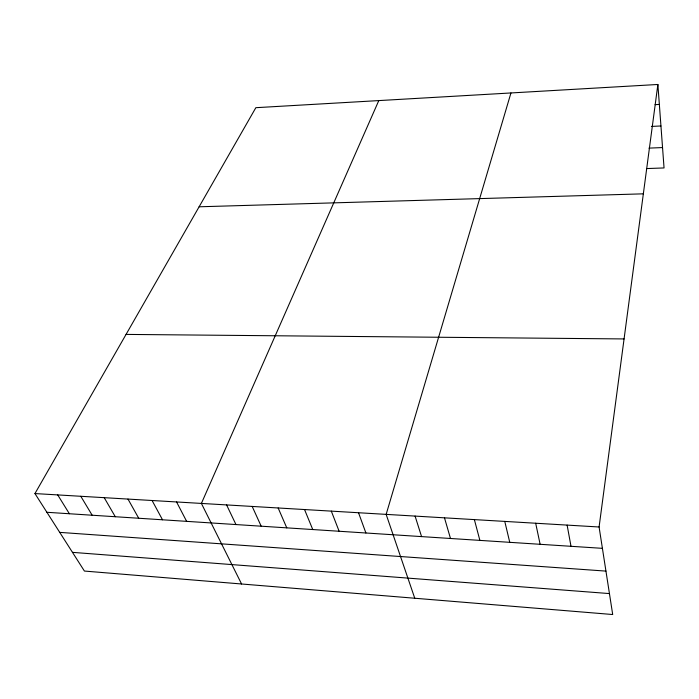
<?xml version="1.0" encoding="UTF-8"?>
<svg xmlns="http://www.w3.org/2000/svg" width="699" height="699" viewBox="0 0 699 699"><rect width="100%" height="100%" fill="white"/><g stroke="black" fill="none" stroke-linecap="round" stroke-linejoin="round"><path stroke-width="1.05" d="M599.087 526.994L657.873 84.474L255.843 107.69L34.95 493.564L84.413 571.057L612.7 614.526L599.087 526.994L34.95 493.564M510.952 92.958L386.154 514.377L414.76 598.239M378.797 100.586L201.391 503.429L241.574 583.988M655.059 104.649L659.349 104.422M651.424 126.423L660.939 125.977M648.978 148.118L662.538 147.568M646.715 168.564L664.05 167.943L657.873 84.474M199.11 206.79L643.342 193.833M126.056 334.41L624.067 338.936M46.903 512.288L602.407 548.339M59.73 532.376L605.946 571.1M72.469 552.35L609.441 593.582M57.711 494.909L69.376 513.748M80.796 496.281L92.163 515.224M104.212 497.671L115.283 516.727M127.978 499.077L138.725 518.247M152.085 500.51L162.509 519.794M176.559 501.961L186.642 521.358M226.59 504.923L235.965 524.556M252.182 506.434L261.181 526.198M278.158 507.981L286.773 527.859M304.537 509.545L312.759 529.545M331.317 511.126L339.129 531.257M358.526 512.743L365.909 532.996M415.084 516.089L421.567 536.605M444.485 517.837L450.488 538.483M474.376 519.61L479.881 540.388M504.774 521.41L509.754 542.328M535.679 523.236L540.126 544.294M567.116 525.106L571.004 546.303"/></g></svg>
